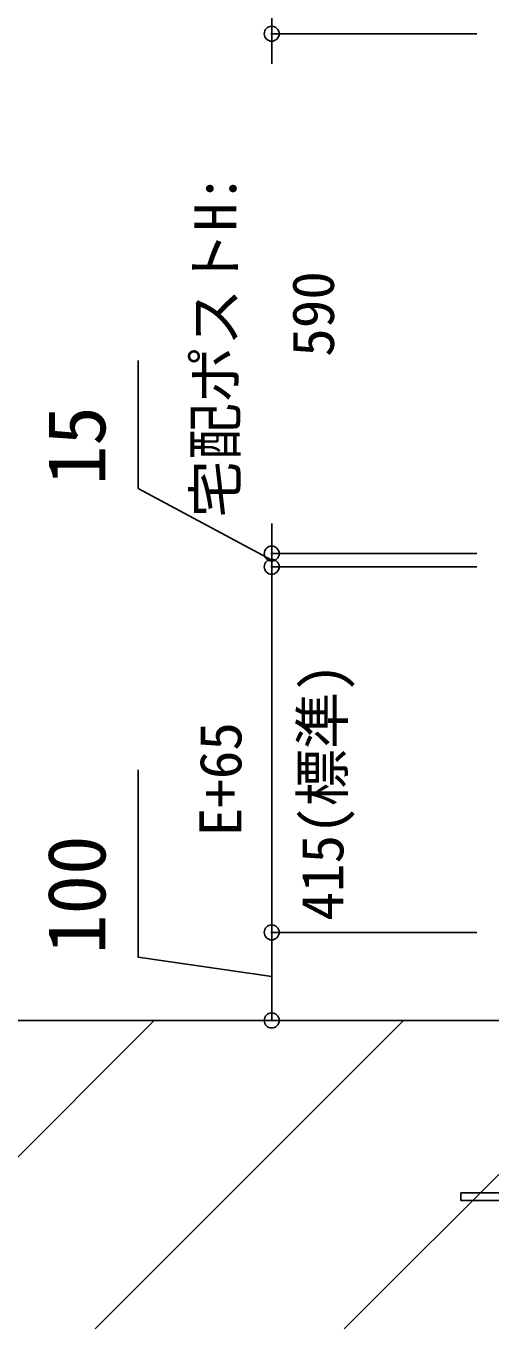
# Model space of a CAD drawing. Units: millimetres, scale not verified. Extents: x -6125 to 6125, y -9097 to 9042.
# Drawn here: x -5211 to -4684, y 3003 to 4482 of the extents above; entities that cross this region are included whole.
import ezdxf
from ezdxf.enums import TextEntityAlignment as Align

# ---------------------------------------------------------------- set-up
doc = ezdxf.new("R2010")
doc.units = ezdxf.units.MM
doc.header["$LTSCALE"] = 50
doc.layers.add('0-5_YKK_A1', color=4, linetype='Continuous')
doc.layers.add('0-6_YKK_D', color=6, linetype='Continuous')
doc.styles.add('ＭＳ ゴシック', font='')
doc.styles.get('ＭＳ ゴシック').set_extended_font_data('MS Gothic')

msp = doc.modelspace()

# ---------------------------------------------------------------- linework, layer by layer
at = {"layer": '0-5_YKK_A1'}
for p, q in [((-5655.61, 3353.31), (4211.89, 3353.31)), ((-5065.78, 3353.31), (-5415.9, 3003.19)), ((-4782.94, 3353.31), (-5133.05, 3003.19)), ((-4500.09, 3353.31), (-4850.21, 3003.2)), ((-4718.11, 3148.81), (-4718.11, 3157.81)), ((-4718.11, 3157.81), (-4655.61, 3157.81)), ((-4718.11, 3148.81), (-4655.61, 3148.81))]:
    msp.add_line(p, q, dxfattribs=at)
at = {"layer": '0-6_YKK_D'}
for p, q in [((-4932.61, 4491.31), (-4932.61, 4473.31)), ((-4932.61, 4491.31), (-4932.61, 4473.31)), ((-4699.87, 4473.31), (-4933.61, 4473.31)), ((-4699.87, 4473.31), (-4933.61, 4473.31)), ((-4932.61, 4473.31), (-4932.61, 4444.46)), ((-4932.61, 4473.31), (-4932.61, 4439.31)), ((-4932.61, 3883.31), (-4932.61, 3917.31)), ((-4932.61, 3883.31), (-4932.61, 3912.16)), ((-4699.87, 3883.31), (-4933.61, 3883.31)), ((-4699.87, 3883.31), (-4933.61, 3883.31)), ((-4932.61, 3868.31), (-4932.61, 3883.31)), ((-4932.61, 3868.31), (-4932.61, 3883.31)), ((-4699.87, 3868.31), (-4933.61, 3868.31)), ((-4699.87, 3868.31), (-4933.61, 3868.31)), ((-4932.61, 3868.31), (-4932.61, 3834.31)), ((-4932.61, 3868.31), (-4932.61, 3453.31)), ((-4699.87, 3453.31), (-4933.61, 3453.31)), ((-4699.87, 3453.31), (-4933.61, 3453.31)), ((-4932.61, 3453.31), (-4932.61, 3353.31)), ((-4699.87, 3353.31), (-4933.61, 3353.31))]:
    msp.add_line(p, q, dxfattribs=at)
for points in [[(-4932.61, 3875.81), (-5084.1, 3957.18), (-5084.1, 4102.63)], [(-4932.61, 3403.31), (-5083.94, 3425.04), (-5083.94, 3637.99)]]:
    msp.add_lwpolyline(points, dxfattribs=at)
for centre in [(-4932.61, 4473.31), (-4932.61, 4473.31), (-4932.61, 3883.31), (-4932.61, 3883.31), (-4932.61, 3868.31), (-4932.61, 3868.31), (-4932.61, 3453.31), (-4932.61, 3453.31), (-4932.61, 3353.31)]:
    msp.add_circle(centre, 8.5, dxfattribs=at)

# ---------------------------------------------------------------- texts
at = {"layer": '0-6_YKK_D', "style": 'ＭＳ ゴシック'}
for s, height, p in [('宅配ポストH:', 47.65, (-4958.52, 3924.03)), ('590', 47.65, (-4847.61, 4106.66)), ('15', 65.98, (-5101.6, 3960.87)), ('415(標準)', 47.65, (-4836.9, 3466.73)), ('E+65', 47.65, (-4952.61, 3562.39)), ('100', 65.98, (-5101.44, 3428.73))]:
    msp.add_text(s, height=height, rotation=90, dxfattribs=at).set_placement(p, align=Align.BOTTOM_LEFT)

doc.saveas('drawing.dxf')
